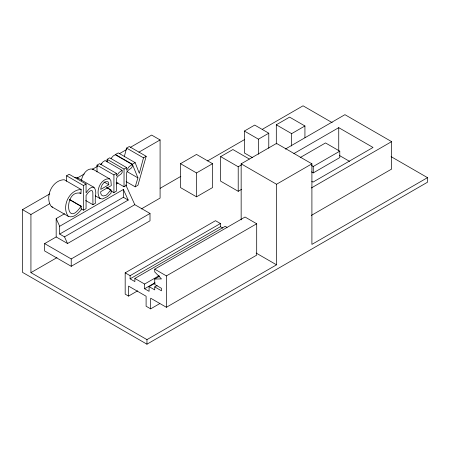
<?xml version="1.0" encoding="UTF-8"?>
<svg xmlns="http://www.w3.org/2000/svg" width="450" height="450" viewBox="0 0 450 450"><rect width="100%" height="100%" fill="white"/><g stroke="black" fill="none" stroke-linecap="round" stroke-linejoin="round"><path stroke-width="0.67" d="M81.427 180.433C82.209 175.208 86.653 167.754 92.711 169.11L109.614 178.869L110.874 180.619L111.313 185.563L100.704 191.689C100.311 193.967 102.043 197.004 104.642 195.66C107.826 196.082 112.151 185.046 111.026 193.185L107.331 196.678L102.538 198.979L100.108 198.596L95.282 195.806M124.239 156.836L126.596 148.078L129.279 146.526L146.183 156.285L137.947 185.243L135.191 186.829L126.135 181.603M146.183 156.285L143.499 157.838L139.331 173.329L135.152 162.653L118.249 152.899L115.464 154.502L132.368 164.261L137.931 177.874L135.191 186.829M81.157 206.173L80.955 206.291C65.154 230.186 63.833 188.511 80.938 193.416L81.157 189.506L64.254 179.747C52.121 179.865 44.421 197.184 51.334 206.55L68.231 216.309C73.361 218.537 78.036 213.396 81.157 209.908L81.157 206.173L69.688 199.553M100.913 164.301L103.089 161.797L105.131 160.566L122.034 170.325C123.654 174.791 117.36 174.673 116.494 178.554L116.494 191.104L113.918 192.594L110.897 190.851M111.032 158.462L113.203 155.959L115.245 154.727L132.148 164.481C133.768 168.947 127.474 168.834 126.608 172.71L126.608 185.265L124.031 186.75L116.184 182.222M66.589 181.249L66.589 175.776L69.165 174.285L86.068 184.044L86.068 192.954C87.772 190.389 90.056 186.913 93.549 187.149C98.083 190.716 94.084 198.461 95.524 203.214L92.948 204.699L85.703 200.52M97.014 171.956L97.014 165.156L99.591 163.665L116.494 173.424L116.494 176.051L118.957 172.597L122.034 170.325M107.134 162.034L107.134 159.317L109.71 157.826L126.608 167.586L126.608 170.213L129.071 166.759L132.148 164.481M391.072 156.628L427.5 177.654L427.5 182.222L146.953 344.194L22.5 272.346L22.5 209.638L49.787 193.882M77.074 178.132L84.347 173.931M92.228 169.38L97.689 166.23M100.721 164.481L101.931 163.778M106.177 161.325L107.387 160.627M119.514 153.624L126.793 149.428M130.433 147.324L151.65 135.073L160.088 139.944L160.088 198.079L141.289 208.935M22.5 209.638L30.932 214.509L49.731 203.653M138.864 152.196L160.088 139.944M66.589 175.776L83.486 185.535L86.068 184.044M97.014 165.156L113.918 174.915L116.494 173.424M107.134 159.317L124.031 169.071L126.608 167.586M132.368 164.261L135.152 162.653M108.804 184.731L100.704 189.411C100.89 185.968 103.905 180.529 107.927 181.693L108.557 182.801L108.804 184.731L103.978 181.946M125.764 184.866L134.797 204.683L150.007 213.463L150.007 220.809L71.224 266.299L44.646 250.954L44.646 243.607L56.171 236.947L56.171 218.588L64.654 213.688M116.156 183.949L117.979 182.903M81.073 208.766L83.486 210.161L86.068 208.671L86.068 195.474L88.059 192.78A6.216 3.589 -60 0 1 90.911 190.62L92.076 190.597L92.846 192.42L92.948 204.699M59.676 226.271L123.384 189.489L128.216 200.081L64.508 236.863L59.676 234.079L59.676 226.271L56.171 218.588M180.489 163.688L196.521 154.434L212.552 163.688L212.552 187.577L196.521 196.83L180.489 187.577L180.489 163.688L196.521 172.946L212.552 163.688M59.676 234.079L123.384 197.291L128.216 200.081M252.579 157.697L244.378 152.961L244.378 131.057L254.717 125.083L268.779 133.206L268.779 148.264M160.166 188.297L180.838 176.361M207.591 160.914L244.676 139.506M262.311 129.324L303.047 105.806L332.184 122.631M56.171 236.947L67.539 243.512L134.797 204.683M241.712 189.281L238.213 191.301L220.657 181.17L220.657 156.628L232.914 149.552L249.255 158.991M276.306 144.006L276.306 124.791L289.592 117.124L304.931 125.978L304.931 137.644M244.378 131.057L258.435 139.174L268.779 133.206M30.932 214.509L30.932 272.644L57.009 257.591M44.646 243.607L71.224 258.947L150.007 213.463M276.306 124.791L291.645 133.644L304.931 125.978M241.155 219.876L241.155 163.834L276.531 143.409L311.906 163.834L311.906 244.395L427.5 177.654M220.657 156.628L238.213 166.759L241.712 164.739M285.322 149.085L344.931 114.677L391.618 141.632L391.618 169.071L311.332 215.421M293.884 153.568L338.743 127.665L373.027 147.459L313.009 182.109L311.805 181.417M300.201 157.556L325.513 142.942L339.778 151.178L339.778 157.59L313.262 172.896L311.479 171.866M241.155 163.834L276.531 184.258L311.906 163.834M137.644 290.835L128.554 296.083L125.179 294.137L125.179 272.835L215.482 220.697L220.41 223.543L220.41 226.704L130.106 278.837L130.106 275.676L220.41 223.543M311.479 165.459L313.262 166.489L339.778 151.178M130.106 278.837L134.888 281.599L134.888 278.438L225.191 226.305L227.014 227.351M159.143 275.648L144.596 284.046L144.596 288.748L149.079 291.336L149.079 286.633L154.744 289.901L154.744 286.92L161.466 290.801L161.466 288.343L154.744 284.462L154.744 279.023L161.466 278.933L154.744 271.918L154.744 269.168L245.047 217.029L256.697 223.757L256.697 255.144L166.393 307.282L150.666 298.204L150.666 308.852L146.104 306.219L146.104 296.235L128.554 286.104L128.554 296.083M311.332 187.982L391.618 141.632M154.744 279.023L159.593 276.221M154.744 269.168L166.393 275.895L256.697 223.757M144.596 288.748L154.901 282.797M149.079 286.633L155.138 283.134M154.744 286.92L157.168 285.519M150.666 308.852L159.761 303.604M30.932 272.644L146.953 339.626L276.531 264.819L276.531 184.258M74.88 177.553L76.646 177.39L77.349 177.739L94.247 187.493M81.157 189.506C69.019 189.624 61.324 206.944 68.231 216.309M109.614 178.869C100.727 177.711 94.697 192.122 100.108 198.596M51.334 206.55L52.667 207.124M339.345 155.453L349.571 161.353M126.596 148.078L143.499 157.838M127.069 171.602L137.931 177.874M220.41 226.704L222.801 228.083M256.146 253.052L276.531 264.819M106.802 187.504L111.026 189.939M106.65 187.588L110.874 190.029M79.734 192.718L80.938 193.416M69.486 199.671L80.955 206.291M125.179 272.835L130.106 275.676M134.888 278.438L144.596 284.046M92.711 169.11L93.437 169.819M77.349 177.739L77.906 178.369M64.508 236.863L67.539 243.512M338.743 127.665L338.743 150.986M313.262 166.489L313.262 172.896M291.645 133.644L291.645 145.997M258.435 139.174L258.435 154.237M238.213 166.759L238.213 191.301M196.521 172.946L196.521 196.83M166.393 275.895L166.393 307.282M146.953 339.626L146.953 344.194M124.031 169.071L124.031 186.75M123.384 189.489L123.384 197.291M113.918 174.915L113.918 192.594M83.486 185.535L83.486 210.161M71.224 258.947L71.224 266.299"/></g></svg>
